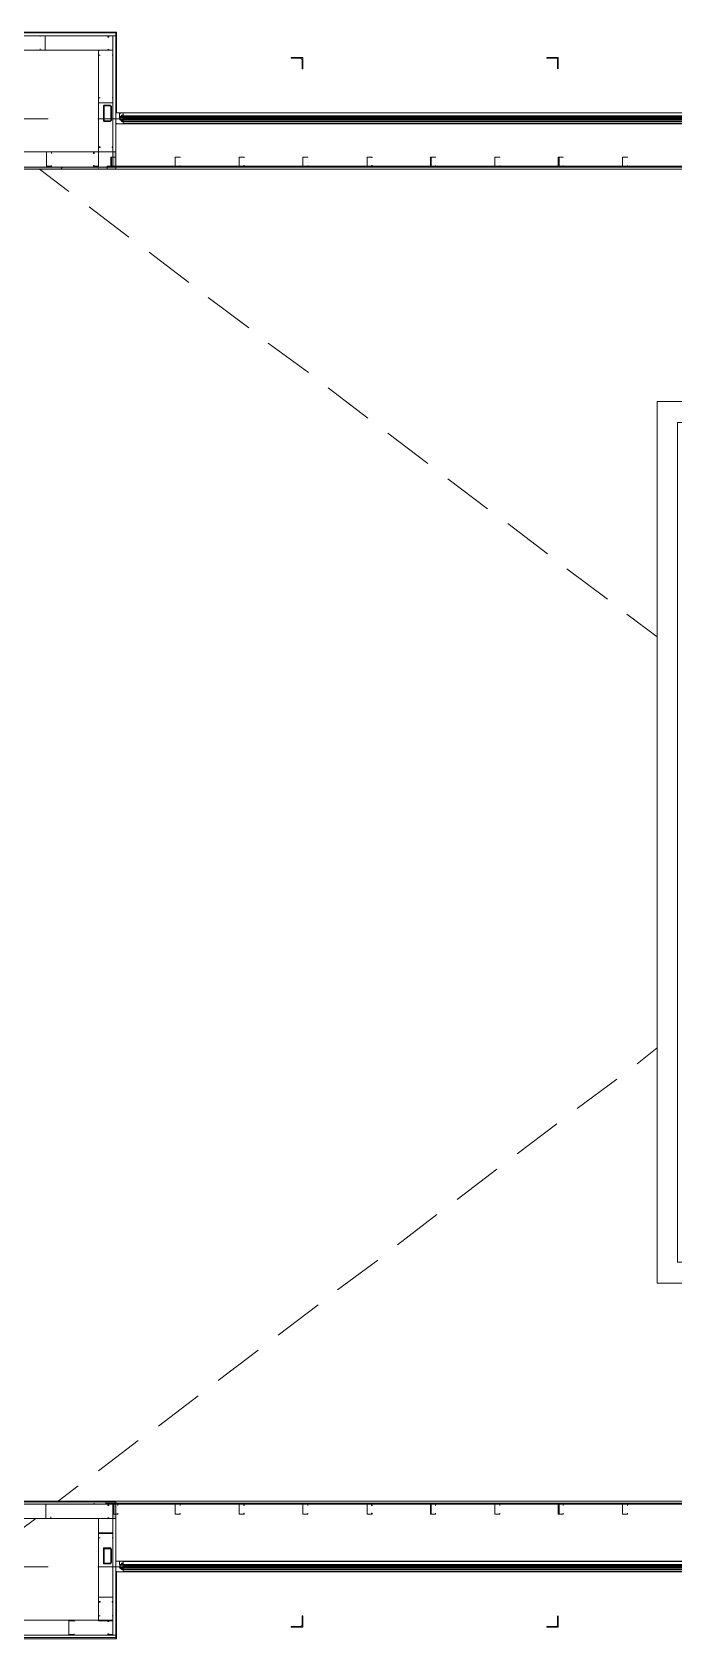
# Model space of a CAD drawing. Header units: metres. Extents: x -2 to 237, y -8 to 52.
# Drawn here: x 25.42 to 29.49, y 22.7 to 32.9 of the extents above; entities that cross this region are included whole.
import ezdxf

# ---------------------------------------------------------------- set-up
doc = ezdxf.new("R2010")
doc.units = ezdxf.units.M
doc.layers.add('PDF2_Geometry', color=7, linetype='Continuous', lineweight=0, true_color=0xaaaaaa)
doc.layers.add('PDF2_Solid Fills', color=7, linetype='Continuous', lineweight=0, true_color=0xffffff)

msp = doc.modelspace()

# ---------------------------------------------------------------- hatches: boundary and pattern name
at = {"layer": 'PDF2_Solid Fills', "lineweight": 0, "transparency": 33554559}
for points in [[(25.931, 32.049), (25.253, 32.049), (25.253, 32.031), (25.95, 32.031), (25.95, 32.141), (25.931, 32.141)], [(25.95, 23.463), (25.95, 23.568), (25.253, 23.568), (25.253, 23.554), (25.931, 23.554), (25.931, 23.463)]]:
    msp.add_hatch(color=256, dxfattribs=at).paths.add_polyline_path(points)

# ---------------------------------------------------------------- linework, layer by layer
at = {"layer": 'PDF2_Geometry', "lineweight": 0}
for points in [[(25.931, 32.049), (25.931, 32.108), (25.931, 32.141), (25.84, 32.141), (25.95, 32.141), (25.95, 32.896), (25.954, 32.901), (24.841, 32.901), (24.841, 32.896), (24.52, 32.896)], [(25.84, 32.141), (25.95, 32.141), (25.95, 32.787), (25.95, 32.896), (25.95, 32.392), (25.954, 32.392), (25.954, 32.901), (25.95, 32.896), (24.841, 32.896), (25.95, 32.896), (24.841, 32.896)], [(24.841, 32.901), (25.954, 32.901), (25.954, 32.392), (25.95, 32.392), (25.95, 32.896), (24.841, 32.896), (25.95, 32.896), (25.95, 32.108), (25.95, 32.049), (25.95, 32.108), (25.95, 32.141), (25.95, 32.108), (25.95, 32.049), (25.95, 32.108), (25.95, 32.141), (25.95, 32.878), (25.931, 32.878), (25.501, 32.878), (25.95, 32.878), (25.95, 32.896), (24.841, 32.896)], [(25.931, 32.878), (25.931, 32.878)], [(25.519, 32.351), (24.25, 32.351)], [(26.156, 32.351), (25.835, 32.351)], [(25.995, 32.388), (27.178, 32.388), (28.392, 32.388), (27.178, 32.388), (25.995, 32.388), (27.178, 32.388), (25.995, 32.388), (27.178, 32.388), (25.995, 32.388), (27.178, 32.388), (28.392, 32.388), (27.178, 32.388), (28.392, 32.388), (27.178, 32.388), (28.392, 32.388), (29.606, 32.388), (28.392, 32.388), (29.606, 32.388), (28.392, 32.388), (29.606, 32.388)], [(25.995, 32.365), (25.995, 32.374)], [(25.995, 32.37), (25.995, 32.374)], [(25.995, 32.37), (27.178, 32.37)], [(25.995, 32.37), (27.178, 32.37)], [(25.995, 32.365), (27.178, 32.365)], [(25.995, 32.365), (27.178, 32.365)], [(25.995, 32.365), (27.178, 32.365)], [(25.995, 32.365), (27.178, 32.365)], [(25.995, 32.365), (27.178, 32.365)], [(25.995, 32.365), (27.178, 32.365)], [(27.741, 32.351), (26.472, 32.351)], [(27.2, 32.388), (27.155, 32.388)], [(27.178, 32.365), (28.392, 32.365)], [(27.178, 32.365), (28.392, 32.365)], [(27.178, 32.36), (28.392, 32.36)], [(27.178, 32.36), (28.392, 32.36)], [(27.178, 32.351), (28.392, 32.351)], [(27.178, 32.351), (28.392, 32.351)], [(27.178, 32.347), (28.392, 32.347)], [(27.178, 32.347), (28.392, 32.347)], [(28.378, 32.351), (28.057, 32.351)], [(28.415, 32.388), (28.369, 32.388)], [(29.606, 32.388), (28.392, 32.388), (29.606, 32.388)], [(28.392, 32.365), (29.606, 32.365)], [(28.392, 32.365), (29.606, 32.365)], [(29.963, 32.351), (28.694, 32.351)], [(25.995, 32.342), (27.178, 32.342), (28.392, 32.342), (29.606, 32.342), (30.815, 32.342), (32.03, 32.342), (33.244, 32.342), (34.453, 32.342), (35.667, 32.342), (36.868, 32.342)], [(36.868, 32.324), (35.667, 32.324), (34.453, 32.324), (33.244, 32.324), (32.03, 32.324), (30.815, 32.324), (29.606, 32.324), (28.392, 32.324), (27.178, 32.324), (25.995, 32.324)], [(29.606, 32.319), (28.392, 32.319), (29.606, 32.319), (28.392, 32.319), (29.606, 32.319), (28.392, 32.319), (27.178, 32.319), (28.392, 32.319), (27.178, 32.319), (28.392, 32.319), (27.178, 32.319), (25.995, 32.319), (27.178, 32.319), (25.995, 32.319), (27.178, 32.319), (25.995, 32.319)], [(25.995, 32.319), (25.995, 32.319)], [(27.155, 32.319), (27.178, 32.319), (27.2, 32.319)], [(28.369, 32.319), (28.392, 32.319), (28.415, 32.319)], [(25.235, 23.573), (25.143, 23.573), (25.235, 23.573), (25.253, 23.573), (25.253, 32.031), (25.95, 32.031), (25.95, 32.044), (25.235, 32.044), (25.235, 32.141), (25.249, 32.141)], [(25.253, 32.141), (25.253, 32.049), (25.253, 32.031), (25.95, 32.031), (25.95, 32.049), (25.95, 32.108), (25.95, 32.141), (25.931, 32.141), (25.84, 32.141)], [(25.253, 32.044), (25.931, 32.044)], [(25.51, 32.141), (25.281, 32.141)], [(25.51, 32.141), (25.281, 32.141)], [(25.812, 32.141), (25.542, 32.141)], [(25.812, 32.141), (25.542, 32.141)], [(25.922, 32.108), (25.922, 32.108)], [(25.922, 32.049), (25.922, 32.049)], [(25.931, 32.141), (25.931, 32.141)], [(25.931, 32.141), (25.931, 32.141)], [(25.95, 32.141), (25.95, 32.141)], [(25.95, 32.104), (25.95, 32.104)], [(25.95, 32.054), (25.95, 32.054)], [(26.325, 32.108), (26.325, 32.108)], [(26.325, 32.108), (26.325, 32.108)], [(26.325, 32.049), (26.325, 32.049)], [(26.325, 32.049), (26.325, 32.049)], [(26.357, 32.104), (26.357, 32.104)], [(26.357, 32.054), (26.357, 32.054)], [(26.733, 32.108), (26.733, 32.108)], [(26.733, 32.108), (26.733, 32.108)], [(26.733, 32.049), (26.733, 32.049)], [(26.733, 32.049), (26.733, 32.049)], [(27.168, 32.104), (27.168, 32.104)], [(27.168, 32.054), (27.168, 32.054)], [(27.544, 32.108), (27.544, 32.108)], [(27.544, 32.108), (27.544, 32.108)], [(27.544, 32.049), (27.544, 32.049)], [(27.544, 32.049), (27.544, 32.049)], [(27.952, 32.108), (27.952, 32.108)], [(27.952, 32.049), (27.952, 32.049)], [(27.979, 32.104), (27.979, 32.104)], [(27.979, 32.054), (27.979, 32.054)], [(28.355, 32.108), (28.355, 32.108)], [(28.355, 32.108), (28.355, 32.108)], [(28.355, 32.049), (28.355, 32.049)], [(28.355, 32.049), (28.355, 32.049)], [(28.387, 32.104), (28.387, 32.104)], [(28.387, 32.054), (28.387, 32.054)], [(28.763, 32.108), (28.763, 32.108)], [(28.763, 32.049), (28.763, 32.049)], [(28.79, 32.104), (28.79, 32.104)], [(28.79, 32.054), (28.79, 32.054)], [(29.198, 32.104), (29.198, 32.104)], [(29.198, 32.054), (29.198, 32.054)], [(25.253, 32.031), (25.95, 32.031), (25.253, 32.031)], [(25.464, 32.031), (25.652, 31.889)], [(25.78, 31.792), (26.032, 31.6)], [(26.16, 31.504), (26.412, 31.311)], [(26.536, 31.215), (26.793, 31.023)], [(26.916, 30.926), (27.173, 30.739)], [(27.297, 30.642), (27.549, 30.45)], [(35.305, 25.089), (32.85, 25.089), (29.514, 25.089), (29.514, 30.422), (32.79, 30.422), (32.79, 30.555), (29.386, 30.555), (29.386, 24.956), (33.129, 24.956), (33.129, 25.089)], [(32.79, 30.555), (29.386, 30.555), (29.386, 24.956), (33.129, 24.956)], [(27.677, 30.354), (27.929, 30.161)], [(28.057, 30.065), (28.309, 29.873)], [(28.437, 29.781), (28.689, 29.589)], [(28.813, 29.492), (29.07, 29.3)], [(29.193, 29.204), (29.386, 29.062)], [(29.258, 26.349), (29.386, 26.45)], [(28.877, 26.065), (29.129, 26.253)], [(28.497, 25.777), (28.749, 25.969)], [(28.117, 25.488), (28.369, 25.68)], [(27.737, 25.199), (27.988, 25.392)], [(27.356, 24.915), (27.613, 25.103)], [(26.98, 24.627), (27.233, 24.819)], [(26.6, 24.338), (26.852, 24.53)], [(26.22, 24.049), (26.472, 24.242)], [(25.84, 23.765), (26.092, 23.958)], [(25.95, 23.554), (25.95, 23.573), (25.253, 23.573), (25.253, 23.463), (25.931, 23.463), (25.95, 23.463), (25.95, 23.49), (25.95, 23.55)], [(25.583, 23.573), (25.711, 23.669)], [(24.836, 22.721), (25.931, 22.721), (25.95, 22.721), (25.95, 23.463), (25.95, 22.817), (25.95, 22.707), (25.95, 23.119), (25.95, 22.707), (25.95, 23.49), (25.95, 23.55), (25.95, 23.49), (25.95, 23.463), (25.235, 23.463)], [(25.235, 23.554), (25.95, 23.554), (25.95, 23.568), (25.253, 23.568)], [(25.253, 23.554), (25.931, 23.554)], [(36.927, 23.559), (25.885, 23.559)], [(25.95, 23.554), (25.95, 23.554)], [(25.95, 23.554), (25.95, 23.554)], [(25.931, 23.463), (25.931, 23.367), (25.931, 23.463), (25.84, 23.463), (25.84, 22.817), (25.684, 22.817), (25.84, 22.817), (25.899, 22.817), (25.84, 22.817), (25.84, 23.463), (25.95, 23.463), (25.95, 22.707), (25.954, 22.698), (24.836, 22.698), (24.836, 22.707)], [(25.235, 23.307), (25.441, 23.463)], [(25.95, 23.463), (25.95, 23.463)], [(25.931, 22.817), (25.931, 23.339), (25.931, 22.812)], [(25.995, 23.188), (27.178, 23.188), (28.392, 23.188), (29.606, 23.188), (30.815, 23.188), (32.03, 23.188), (33.244, 23.188), (34.453, 23.188), (35.667, 23.188), (36.868, 23.188)], [(27.2, 23.192), (27.155, 23.192)], [(27.178, 23.192), (28.392, 23.192)], [(27.178, 23.192), (28.392, 23.192)], [(27.178, 23.17), (28.392, 23.17)], [(27.178, 23.17), (28.392, 23.17)], [(28.415, 23.192), (28.369, 23.192)], [(28.392, 23.192), (29.606, 23.192)], [(28.392, 23.192), (29.606, 23.192)], [(28.392, 23.17), (29.606, 23.17)], [(28.392, 23.17), (29.606, 23.17)], [(28.392, 23.165), (29.606, 23.165)], [(28.392, 23.165), (29.606, 23.165)], [(25.519, 23.156), (24.25, 23.156)], [(26.156, 23.156), (25.835, 23.156)], [(25.995, 23.151), (27.178, 23.151)], [(25.995, 23.151), (27.178, 23.151)], [(25.995, 23.142), (27.178, 23.142), (28.392, 23.142), (29.606, 23.142), (30.815, 23.142), (32.03, 23.142), (33.244, 23.142), (34.453, 23.142), (35.667, 23.142), (36.868, 23.142)], [(36.868, 23.128), (35.667, 23.128), (34.453, 23.128), (33.244, 23.128), (32.03, 23.128), (30.815, 23.128), (29.606, 23.128), (28.392, 23.128), (27.178, 23.128), (25.995, 23.128)], [(29.606, 23.124), (28.392, 23.124), (29.606, 23.124), (28.392, 23.124), (29.606, 23.124), (28.392, 23.124), (27.178, 23.124), (28.392, 23.124), (27.178, 23.124), (28.392, 23.124), (27.178, 23.124), (25.995, 23.124), (27.178, 23.124), (25.995, 23.124), (27.178, 23.124), (25.995, 23.124)], [(25.995, 23.124), (25.995, 23.124)], [(27.741, 23.156), (26.472, 23.156)], [(27.155, 23.124), (27.178, 23.124), (27.2, 23.124)], [(27.178, 23.16), (28.392, 23.16)], [(27.178, 23.16), (28.392, 23.16)], [(27.178, 23.151), (28.392, 23.151)], [(27.178, 23.151), (28.392, 23.151)], [(28.378, 23.156), (28.057, 23.156)], [(28.369, 23.124), (28.392, 23.124), (28.415, 23.124)], [(28.392, 23.151), (29.606, 23.151)], [(28.392, 23.151), (29.606, 23.151)], [(29.963, 23.156), (28.694, 23.156)], [(24.836, 22.721), (25.95, 22.721), (25.95, 22.707), (24.836, 22.707)], [(24.836, 22.707), (25.95, 22.707), (24.836, 22.707)]]:
    msp.add_lwpolyline(points, dxfattribs=at)
for points in [[(25.469, 32.878), (25.093, 32.878)], [(25.469, 32.787), (25.501, 32.787), (25.501, 32.791), (25.501, 32.878), (25.469, 32.878), (25.469, 32.874), (25.469, 32.878), (25.501, 32.878), (25.501, 32.791), (25.501, 32.787), (25.469, 32.787), (25.469, 32.796)], [(25.899, 32.787), (25.931, 32.787), (25.931, 32.878), (25.899, 32.878), (25.899, 32.869), (25.904, 32.869), (25.904, 32.878), (25.931, 32.878), (25.931, 32.787), (25.904, 32.787), (25.904, 32.791), (25.899, 32.791)], [(25.84, 32.787), (25.84, 32.141), (25.84, 32.787), (25.931, 32.787), (25.931, 32.782), (25.931, 32.787), (25.84, 32.787), (24.841, 32.787)], [(25.931, 32.754), (25.931, 32.782), (25.931, 32.787), (25.844, 32.787), (25.84, 32.787), (25.84, 32.782), (25.84, 32.754), (25.849, 32.754), (25.84, 32.754), (25.84, 32.782), (25.844, 32.787), (25.931, 32.787), (25.931, 32.782), (25.931, 32.754), (25.927, 32.754)], [(25.931, 32.484), (25.931, 32.754)], [(27.136, 32.741), (27.136, 32.667), (27.132, 32.667), (27.132, 32.672), (27.132, 32.727), (27.127, 32.732), (27.123, 32.736), (27.068, 32.736), (27.063, 32.736), (27.063, 32.741)], [(28.758, 32.741), (28.758, 32.667), (28.754, 32.672), (28.754, 32.727), (28.754, 32.732), (28.749, 32.736), (28.689, 32.736), (28.685, 32.736), (28.685, 32.741)], [(25.84, 32.484), (25.84, 32.452), (25.844, 32.452), (25.931, 32.452), (25.931, 32.484), (25.927, 32.484), (25.931, 32.484), (25.931, 32.452), (25.844, 32.452), (25.84, 32.452), (25.84, 32.484), (25.849, 32.484)], [(25.931, 32.173), (25.931, 32.452)], [(25.876, 32.333), (25.872, 32.338), (25.872, 32.342), (25.872, 32.429), (25.872, 32.434), (25.876, 32.438), (25.913, 32.438), (25.918, 32.434), (25.922, 32.429), (25.922, 32.342), (25.918, 32.338), (25.913, 32.333)], [(25.918, 32.342), (25.918, 32.429), (25.918, 32.434), (25.913, 32.434), (25.876, 32.434), (25.876, 32.429), (25.876, 32.342), (25.876, 32.338), (25.913, 32.338), (25.918, 32.338)], [(25.95, 32.388), (25.954, 32.388), (25.973, 32.388), (25.973, 32.365), (25.973, 32.388), (25.977, 32.388), (25.977, 32.383), (25.977, 32.388), (25.991, 32.388), (25.995, 32.388), (25.995, 32.374), (25.986, 32.374), (25.986, 32.365), (25.973, 32.37), (25.973, 32.365), (25.977, 32.365), (25.973, 32.365), (25.973, 32.36), (25.977, 32.36), (25.973, 32.36), (25.973, 32.356), (25.977, 32.356), (25.977, 32.351), (25.973, 32.351), (25.977, 32.351), (25.977, 32.347), (25.973, 32.347), (25.977, 32.347), (25.977, 32.342), (25.986, 32.342), (25.986, 32.333), (25.995, 32.333), (25.995, 32.324), (25.995, 32.319), (25.991, 32.319), (25.954, 32.319), (25.954, 32.324), (25.954, 32.319), (25.95, 32.319), (25.995, 32.319), (25.995, 32.333), (25.991, 32.333), (25.991, 32.342), (25.995, 32.342), (25.986, 32.342), (25.977, 32.342), (25.977, 32.356), (25.977, 32.365), (25.986, 32.365), (25.995, 32.365), (25.995, 32.37), (25.995, 32.365), (25.991, 32.365), (25.991, 32.374), (25.995, 32.374), (25.995, 32.388)], [(25.995, 32.37), (25.995, 32.365), (25.995, 32.36), (25.995, 32.356), (25.995, 32.351), (25.995, 32.347), (25.995, 32.342), (25.995, 32.333), (25.995, 32.342), (25.995, 32.347), (25.977, 32.347), (25.977, 32.36), (25.995, 32.36), (25.995, 32.365)], [(25.995, 32.374), (25.995, 32.365)], [(27.178, 32.36), (25.995, 32.36)], [(27.178, 32.36), (25.995, 32.36)], [(27.178, 32.356), (25.995, 32.356)], [(27.178, 32.351), (25.995, 32.351)], [(27.178, 32.351), (25.995, 32.351)], [(27.178, 32.347), (25.995, 32.347)], [(27.178, 32.347), (25.995, 32.347)], [(28.392, 32.37), (27.178, 32.37)], [(28.392, 32.365), (27.178, 32.365)], [(28.392, 32.365), (27.178, 32.365)], [(28.392, 32.36), (27.178, 32.36)], [(28.392, 32.356), (27.178, 32.356)], [(28.392, 32.351), (27.178, 32.351)], [(28.392, 32.347), (27.178, 32.347)], [(29.606, 32.37), (28.392, 32.37)], [(29.606, 32.365), (28.392, 32.365)], [(29.606, 32.365), (28.392, 32.365)], [(29.606, 32.36), (28.392, 32.36)], [(29.606, 32.36), (28.392, 32.36)], [(29.606, 32.356), (28.392, 32.356)], [(29.606, 32.351), (28.392, 32.351)], [(29.606, 32.351), (28.392, 32.351)], [(29.606, 32.347), (28.392, 32.347)], [(29.606, 32.347), (28.392, 32.347)], [(27.178, 32.333), (25.995, 32.333)], [(28.392, 32.333), (27.178, 32.333)], [(29.606, 32.333), (28.392, 32.333)], [(25.84, 32.173), (25.84, 32.141), (25.844, 32.141), (25.931, 32.141), (25.931, 32.173), (25.927, 32.173), (25.927, 32.168), (25.931, 32.168), (25.931, 32.141), (25.844, 32.141), (25.84, 32.141), (25.84, 32.168), (25.849, 32.168), (25.849, 32.173)], [(25.95, 32.031), (25.95, 32.044), (25.253, 32.044), (25.253, 32.031)], [(25.542, 32.141), (25.51, 32.141), (25.51, 32.136), (25.51, 32.049), (25.542, 32.049), (25.542, 32.054), (25.542, 32.049), (25.51, 32.049), (25.51, 32.136), (25.51, 32.141), (25.542, 32.141), (25.542, 32.131)], [(25.808, 32.049), (25.84, 32.049), (25.84, 32.136), (25.84, 32.141), (25.808, 32.141), (25.808, 32.131), (25.812, 32.131), (25.812, 32.141), (25.84, 32.141), (25.84, 32.136), (25.84, 32.049), (25.812, 32.049), (25.812, 32.054), (25.808, 32.054)], [(25.895, 32.031), (36.927, 32.031), (36.927, 32.049), (25.895, 32.049)], [(25.895, 32.031), (36.927, 32.031), (36.927, 32.049), (25.895, 32.049)], [(25.895, 32.044), (36.927, 32.044)], [(25.922, 32.049), (25.918, 32.049), (25.918, 32.108), (25.922, 32.108), (25.95, 32.108), (25.95, 32.104), (25.95, 32.108), (25.922, 32.108), (25.922, 32.049), (25.95, 32.049)], [(25.95, 32.054), (25.95, 32.049)], [(26.325, 32.049), (26.325, 32.108), (26.357, 32.108), (26.357, 32.104), (26.357, 32.108), (26.325, 32.108), (26.325, 32.049), (26.357, 32.049)], [(26.357, 32.054), (26.357, 32.049)], [(26.733, 32.049), (26.733, 32.108), (26.765, 32.108), (26.765, 32.104), (26.761, 32.104), (26.761, 32.108), (26.733, 32.108), (26.733, 32.049), (26.761, 32.049), (26.761, 32.054), (26.765, 32.054), (26.765, 32.049)], [(27.141, 32.049), (27.136, 32.049), (27.136, 32.108), (27.141, 32.108), (27.168, 32.108), (27.168, 32.104), (27.168, 32.108), (27.141, 32.108), (27.136, 32.108), (27.136, 32.049), (27.141, 32.049), (27.168, 32.049)], [(27.168, 32.054), (27.168, 32.049)], [(27.544, 32.049), (27.544, 32.108), (27.576, 32.108), (27.576, 32.104), (27.572, 32.104), (27.572, 32.108), (27.544, 32.108), (27.544, 32.049), (27.572, 32.049), (27.572, 32.054), (27.576, 32.054), (27.576, 32.049)], [(27.952, 32.049), (27.947, 32.049), (27.947, 32.108), (27.952, 32.108), (27.979, 32.108), (27.979, 32.104), (27.979, 32.108), (27.952, 32.108), (27.952, 32.049), (27.979, 32.049)], [(27.979, 32.054), (27.979, 32.049)], [(28.355, 32.049), (28.355, 32.108), (28.387, 32.108), (28.387, 32.104), (28.387, 32.108), (28.355, 32.108), (28.355, 32.049), (28.387, 32.049)], [(28.387, 32.054), (28.387, 32.049)], [(28.763, 32.049), (28.758, 32.049), (28.758, 32.108), (28.763, 32.108), (28.79, 32.108), (28.79, 32.104), (28.79, 32.108), (28.763, 32.108), (28.763, 32.049), (28.79, 32.049)], [(28.79, 32.054), (28.79, 32.049)], [(29.171, 32.049), (29.166, 32.049), (29.166, 32.108), (29.171, 32.108), (29.198, 32.108), (29.198, 32.104), (29.198, 32.108), (29.171, 32.108), (29.166, 32.108), (29.166, 32.049), (29.171, 32.049), (29.198, 32.049)], [(29.198, 32.054), (29.198, 32.049)], [(25.95, 23.568), (25.95, 23.573), (25.253, 23.573), (25.253, 23.568)], [(25.885, 23.554), (36.927, 23.554), (36.927, 23.573), (25.885, 23.573)], [(25.95, 23.554), (25.95, 23.568), (25.253, 23.568), (25.253, 23.554)], [(25.537, 23.554), (25.51, 23.554), (25.505, 23.554), (25.505, 23.55), (25.505, 23.463), (25.51, 23.463), (25.537, 23.463), (25.537, 23.472), (25.537, 23.463), (25.51, 23.463), (25.505, 23.463), (25.505, 23.55), (25.505, 23.554), (25.51, 23.554), (25.537, 23.554), (25.537, 23.55)], [(25.899, 23.463), (25.931, 23.463), (25.931, 23.55), (25.931, 23.554), (25.899, 23.554), (25.899, 23.545), (25.904, 23.545), (25.904, 23.554), (25.931, 23.554), (25.931, 23.55), (25.931, 23.463), (25.904, 23.463), (25.904, 23.467), (25.899, 23.467)], [(25.963, 23.554), (25.936, 23.554), (25.931, 23.554), (25.931, 23.55), (25.931, 23.49), (25.936, 23.49), (25.963, 23.49), (25.963, 23.495), (25.963, 23.49), (25.936, 23.49), (25.936, 23.55), (25.936, 23.554), (25.963, 23.554), (25.963, 23.545)], [(25.95, 23.55), (25.95, 23.49), (25.95, 23.463), (25.95, 23.49)], [(26.357, 23.554), (26.325, 23.554), (26.325, 23.55), (26.325, 23.49), (26.357, 23.49), (26.357, 23.495), (26.357, 23.49), (26.325, 23.49), (26.325, 23.55), (26.325, 23.554), (26.357, 23.554), (26.357, 23.545)], [(26.765, 23.554), (26.733, 23.554), (26.733, 23.55), (26.733, 23.49), (26.765, 23.49), (26.765, 23.495), (26.761, 23.495), (26.761, 23.49), (26.733, 23.49), (26.733, 23.55), (26.733, 23.554), (26.761, 23.554), (26.761, 23.545), (26.765, 23.545)], [(27.168, 23.554), (27.141, 23.554), (27.136, 23.554), (27.136, 23.55), (27.136, 23.49), (27.141, 23.49), (27.168, 23.49), (27.168, 23.495), (27.168, 23.49), (27.141, 23.49), (27.136, 23.49), (27.136, 23.55), (27.141, 23.554), (27.168, 23.554), (27.168, 23.545)], [(27.576, 23.554), (27.544, 23.554), (27.544, 23.55), (27.544, 23.49), (27.576, 23.49), (27.576, 23.495), (27.572, 23.495), (27.572, 23.49), (27.544, 23.49), (27.544, 23.55), (27.544, 23.554), (27.572, 23.554), (27.572, 23.545), (27.576, 23.545)], [(27.979, 23.554), (27.952, 23.554), (27.947, 23.554), (27.947, 23.55), (27.947, 23.49), (27.952, 23.49), (27.979, 23.49), (27.979, 23.495), (27.979, 23.49), (27.952, 23.49), (27.952, 23.55), (27.952, 23.554), (27.979, 23.554), (27.979, 23.545)], [(28.387, 23.554), (28.355, 23.554), (28.355, 23.55), (28.355, 23.49), (28.387, 23.49), (28.387, 23.495), (28.387, 23.49), (28.355, 23.49), (28.355, 23.55), (28.355, 23.554), (28.387, 23.554), (28.387, 23.545)], [(28.79, 23.554), (28.763, 23.554), (28.758, 23.55), (28.758, 23.49), (28.763, 23.49), (28.79, 23.49), (28.79, 23.495), (28.79, 23.49), (28.763, 23.49), (28.763, 23.55), (28.763, 23.554), (28.79, 23.554), (28.79, 23.545)], [(29.198, 23.554), (29.171, 23.554), (29.166, 23.554), (29.166, 23.55), (29.166, 23.49), (29.171, 23.49), (29.198, 23.49), (29.198, 23.495), (29.198, 23.49), (29.171, 23.49), (29.166, 23.49), (29.166, 23.55), (29.171, 23.554), (29.198, 23.554), (29.198, 23.545)], [(25.931, 23.339), (25.931, 23.367), (25.931, 23.371), (25.844, 23.371), (25.84, 23.367), (25.84, 23.339), (25.849, 23.339), (25.84, 23.339), (25.84, 23.367), (25.844, 23.367), (25.931, 23.367), (25.931, 23.339), (25.927, 23.339)], [(25.913, 23.275), (25.876, 23.275), (25.872, 23.275), (25.872, 23.266), (25.872, 23.183), (25.872, 23.174), (25.876, 23.174), (25.913, 23.174), (25.918, 23.174), (25.922, 23.183), (25.922, 23.266), (25.918, 23.275)], [(25.913, 23.27), (25.918, 23.27), (25.918, 23.266), (25.918, 23.183), (25.918, 23.179), (25.913, 23.179), (25.876, 23.179), (25.876, 23.183), (25.876, 23.266), (25.876, 23.27)], [(25.95, 23.192), (25.954, 23.192), (25.954, 23.188), (25.954, 23.192), (25.973, 23.192), (25.973, 23.17), (25.973, 23.188), (25.977, 23.188), (25.977, 23.192), (25.991, 23.192), (25.995, 23.192), (25.995, 23.188), (25.995, 23.179), (25.986, 23.179), (25.986, 23.17), (25.973, 23.17), (25.977, 23.17), (25.977, 23.165), (25.973, 23.165), (25.977, 23.165), (25.977, 23.16), (25.973, 23.16), (25.977, 23.16), (25.977, 23.156), (25.973, 23.156), (25.973, 23.151), (25.977, 23.151), (25.973, 23.151), (25.977, 23.151), (25.977, 23.142), (25.986, 23.147), (25.986, 23.138), (25.995, 23.138), (25.995, 23.124), (25.991, 23.124), (25.954, 23.124), (25.954, 23.128), (25.954, 23.124), (25.95, 23.124), (25.995, 23.124), (25.995, 23.138), (25.991, 23.138), (25.991, 23.147), (25.995, 23.147), (25.995, 23.142), (25.995, 23.147), (25.986, 23.147), (25.977, 23.147), (25.977, 23.156), (25.977, 23.17), (25.986, 23.17), (25.995, 23.17), (25.991, 23.17), (25.991, 23.179), (25.995, 23.179), (25.995, 23.192)], [(25.995, 23.179), (25.995, 23.17), (27.178, 23.17), (25.995, 23.17), (27.178, 23.17), (25.995, 23.17), (27.178, 23.17), (25.995, 23.17), (25.995, 23.179), (25.995, 23.17), (25.995, 23.165), (25.995, 23.16), (25.995, 23.156), (25.995, 23.151), (25.995, 23.142), (25.995, 23.147), (25.995, 23.151), (25.977, 23.151), (25.977, 23.165), (25.995, 23.165), (27.178, 23.165), (25.995, 23.165), (27.178, 23.165), (25.995, 23.165), (25.995, 23.17)], [(28.392, 23.192), (27.178, 23.192), (25.995, 23.192), (27.178, 23.192), (25.995, 23.192), (27.178, 23.192), (25.995, 23.192), (27.178, 23.192)], [(28.392, 23.192), (27.178, 23.192)], [(28.392, 23.17), (27.178, 23.17)], [(28.392, 23.17), (27.178, 23.17)], [(28.392, 23.165), (27.178, 23.165)], [(28.392, 23.165), (27.178, 23.165)], [(29.606, 23.192), (28.392, 23.192)], [(29.606, 23.192), (28.392, 23.192)], [(29.606, 23.17), (28.392, 23.17)], [(29.606, 23.17), (28.392, 23.17)], [(29.606, 23.165), (28.392, 23.165)], [(25.954, 23.119), (25.954, 22.698), (25.95, 22.707), (24.836, 22.707), (24.836, 22.698), (25.954, 22.698), (25.954, 23.119), (25.95, 23.119)], [(27.178, 23.16), (25.995, 23.16)], [(27.178, 23.16), (25.995, 23.16)], [(27.178, 23.156), (25.995, 23.156)], [(27.178, 23.151), (25.995, 23.151)], [(27.178, 23.151), (25.995, 23.151)], [(25.995, 23.147), (25.995, 23.138)], [(27.178, 23.138), (25.995, 23.138)], [(28.392, 23.16), (27.178, 23.16)], [(28.392, 23.156), (27.178, 23.156)], [(28.392, 23.151), (27.178, 23.151)], [(28.392, 23.151), (27.178, 23.151)], [(28.392, 23.138), (27.178, 23.138)], [(29.606, 23.16), (28.392, 23.16)], [(29.606, 23.16), (28.392, 23.16)], [(29.606, 23.156), (28.392, 23.156)], [(29.606, 23.151), (28.392, 23.151)], [(29.606, 23.151), (28.392, 23.151)], [(29.606, 23.138), (28.392, 23.138)], [(25.931, 22.931), (25.931, 22.963), (25.844, 22.963), (25.84, 22.963), (25.84, 22.931), (25.849, 22.931), (25.849, 22.936), (25.84, 22.936), (25.84, 22.963), (25.844, 22.963), (25.931, 22.963), (25.931, 22.936), (25.927, 22.936), (25.927, 22.931)], [(25.276, 22.817), (25.652, 22.817)], [(25.684, 22.817), (25.652, 22.817), (25.652, 22.812), (25.652, 22.725), (25.684, 22.725), (25.684, 22.73), (25.684, 22.725), (25.652, 22.725), (25.652, 22.812), (25.684, 22.812), (25.684, 22.808)], [(25.84, 22.844), (25.84, 22.812), (25.844, 22.812), (25.931, 22.812), (25.931, 22.844), (25.927, 22.844), (25.931, 22.844), (25.931, 22.812), (25.844, 22.812), (25.84, 22.812), (25.84, 22.844), (25.849, 22.844)], [(25.899, 22.725), (25.931, 22.725), (25.931, 22.812), (25.931, 22.817), (25.899, 22.817), (25.899, 22.808), (25.904, 22.808), (25.904, 22.812), (25.931, 22.812), (25.931, 22.725), (25.904, 22.725), (25.904, 22.73), (25.899, 22.73)], [(27.063, 22.771), (27.136, 22.771), (27.136, 22.844), (27.132, 22.844), (27.132, 22.84), (27.132, 22.78), (27.127, 22.78), (27.123, 22.776), (27.068, 22.776), (27.063, 22.776)], [(28.685, 22.771), (28.758, 22.771), (28.758, 22.844), (28.754, 22.84), (28.754, 22.78), (28.749, 22.776), (28.689, 22.776), (28.685, 22.776)], [(24.836, 22.707), (25.95, 22.707)]]:
    msp.add_lwpolyline(points, close=True, dxfattribs=at)
at = {"layer": 'PDF2_Geometry', "color": 254, "lineweight": 0, "true_color": 0xd2d2d2}
for points in [[(25.84, 32.48), (25.84, 32.48)], [(25.844, 32.484), (25.844, 32.484)], [(25.533, 32.049), (25.533, 32.049)], [(25.542, 32.054), (25.542, 32.054)], [(25.918, 32.054), (25.922, 32.054)], [(27.544, 32.049), (27.544, 32.049)], [(27.947, 32.072), (27.952, 32.072)], [(25.505, 23.477), (25.505, 23.477)], [(25.931, 23.518), (25.931, 23.522), (25.936, 23.522)], [(25.963, 23.55), (25.963, 23.554)], [(27.544, 23.499), (27.544, 23.499)], [(27.947, 23.527), (27.952, 23.527)], [(27.975, 23.554), (27.975, 23.554)], [(25.904, 23.367), (25.904, 23.371)], [(25.881, 22.963), (25.881, 22.963)], [(25.849, 22.931), (25.849, 22.931)], [(25.849, 22.812), (25.849, 22.812)], [(25.652, 22.739), (25.652, 22.739)]]:
    msp.add_lwpolyline(points, dxfattribs=at)
at = {"layer": 'PDF2_Geometry', "color": 7, "lineweight": 0, "true_color": 0xffffff}
for points in [[(25.601, 32.031), (25.611, 32.044)], [(25.84, 32.031), (25.84, 32.035)], [(25.812, 23.559), (25.812, 23.554)]]:
    msp.add_lwpolyline(points, close=True, dxfattribs=at)
msp.add_lwpolyline([(25.688, 23.568), (25.688, 23.568)], dxfattribs=at)
msp.add_lwpolyline([(25.688, 23.568), (25.688, 23.568)], dxfattribs=at)

doc.saveas('drawing.dxf')
